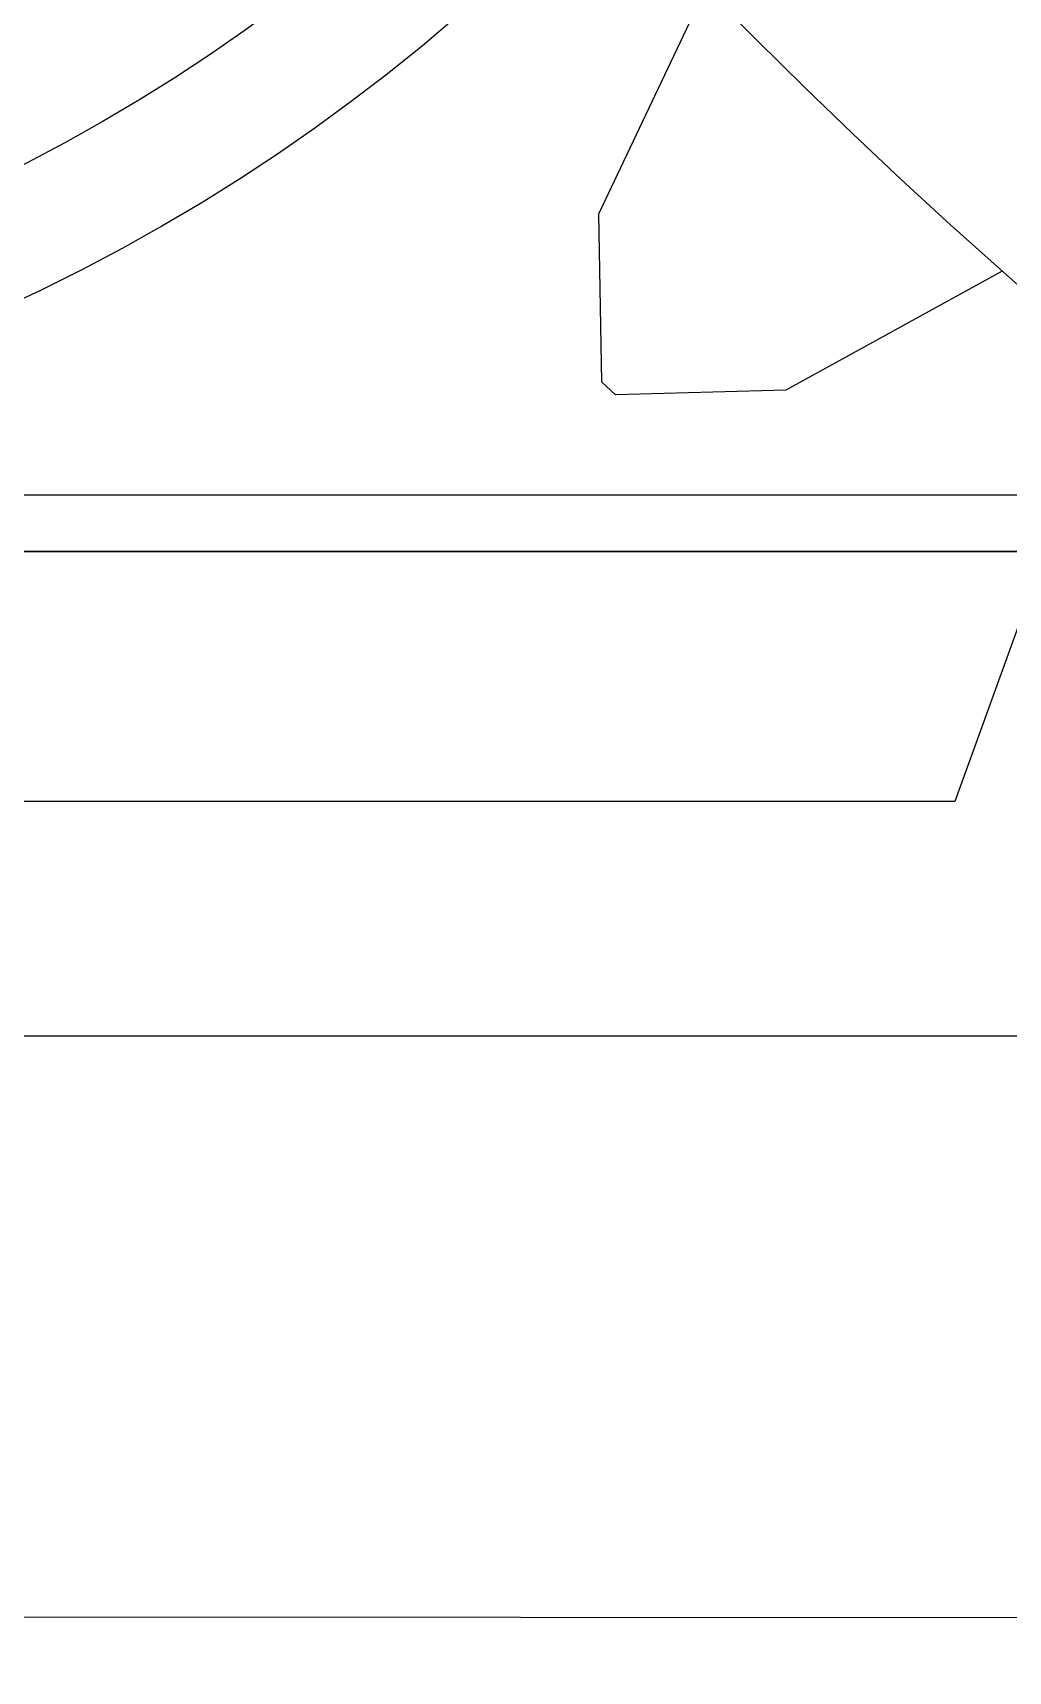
# Model space of a CAD drawing. Extents: x -381 to 213, y -63 to 250.
# Drawn here: x -54.86 to -43.9, y -27.81 to -9.41 of the extents above; entities that cross this region are included whole.
import ezdxf

# ---------------------------------------------------------------- set-up
doc = ezdxf.new("R2010")
doc.units = 0
doc.header["$MEASUREMENT"] = 0
doc.linetypes.add('K5LT65535', pattern=[0])
doc.linetypes.add('K5LT_BASIC', pattern=[0])
doc.layers.add('Системный слой', color=7, linetype='Continuous')

# ---------------------------------------------------------------- blocks, each defined once
blk = doc.blocks.new('*U')
at = {"layer": 'Системный слой', "color": 5, "linetype": 'K5LT_BASIC'}
for p, q in [((-41.505, -22.169), (43.495, -22.169)), ((43.495, -22.17), (-41.505, -22.17)), ((-41.505, -27.611), (43.495, -27.611)), ((48.201, -42.217), (48.044, -42.068)), ((48.201, -42.217), (48.044, -42.068))]:
    blk.add_line(p, q, dxfattribs=at)
for points in [[(49.209, -37.658), (48.011, -40.186), (48.044, -42.068)], [(49.209, -37.658), (48.011, -40.186), (48.044, -42.068)], [(52.545, -40.825), (50.114, -42.163), (48.201, -42.217)], [(52.545, -40.825), (50.114, -42.163), (48.201, -42.217)]]:
    blk.add_lwpolyline(points, dxfattribs=at)
blk = doc.blocks.new('*F')
at = {"layer": 'Системный слой', "color": 5, "linetype": 'K5LT65535'}
for points in [[(61.31, -34.166), (-32.345, -34.121), (-47.082, -29.094), (-58.662, -6.988), (-60.958, -2.49), (-65.073, -0.385), (-75.983, 2.103), (-86.605, 2.103), (-95.888, 2.103), (-104.022, -0.385), (-108.998, -5.361), (-114.262, -13.687), (-130.243, -13.687), (-130.243, 12.152), (-51.58, 12.152), (-42.01, -15.983), (-39.427, -18.567), (-35.886, -20.385), (-31.867, -21.534), (54.835, -21.534), (57.084, -19.285), (57.084, 15.692), (64.596, 15.692), (64.622, 7.622)], [(20.671, -21.534), (19.427, -24.979), (-6.794, -24.979), (-8.516, -21.534)]]:
    blk.add_lwpolyline(points, dxfattribs=at)
at = {"layer": 'Системный слой', "color": 5, "linetype": 'K5LT_BASIC'}
for centre, radius in [((94.013, 5.981), 62.534), ((94.013, 5.981), 62.534), ((-0.009, -0.168), 21.15), ((29.045, 1.333), 19), ((-0.009, -0.168), 19.8)]:
    blk.add_circle(centre, radius, dxfattribs=at)
at = {"layer": 'Системный слой'}
blk.add_blockref('*U', (0, 0), dxfattribs=at)
blk.add_blockref('*U', (0, 0), dxfattribs=at)
blk.add_blockref('*U', (0, 0), dxfattribs=at)
blk.add_blockref('*U', (0, 0), dxfattribs=at)
blk.add_blockref('*U', (0, 0), dxfattribs=at)
blk.add_blockref('*U', (0, 0), dxfattribs=at)
blk.add_blockref('*U', (0, 0), dxfattribs=at)
blk.add_blockref('*U', (0, 0), dxfattribs=at)
blk.add_blockref('*U', (0, 0), dxfattribs=at)
blk.add_blockref('*U', (0, 0), dxfattribs=at)
blk.add_blockref('*U', (0, 0), dxfattribs=at)
blk.add_blockref('*U', (0, 0), dxfattribs=at)
blk.add_blockref('*U', (0, 0), dxfattribs=at)
blk.add_blockref('*U', (0, 0), dxfattribs=at)
blk.add_blockref('*U', (0, 0), dxfattribs=at)
blk.add_blockref('*U', (0, 0), dxfattribs=at)
blk.add_blockref('*U', (0, 0), dxfattribs=at)
blk.add_blockref('*U', (0, 0), dxfattribs=at)
blk.add_blockref('*U', (0, 0), dxfattribs=at)
blk.add_blockref('*U', (0, 0), dxfattribs=at)
blk.add_blockref('*U', (0, 0), dxfattribs=at)
blk.add_blockref('*U', (0, 0), dxfattribs=at)
blk.add_blockref('*U', (0, 0), dxfattribs=at)
blk.add_blockref('*U', (0, 0), dxfattribs=at)
blk.add_blockref('*U', (0, 0), dxfattribs=at)
blk.add_blockref('*U', (0, 0), dxfattribs=at)
blk.add_blockref('*U', (0, 0), dxfattribs=at)
blk.add_blockref('*U', (0, 0), dxfattribs=at)
blk.add_blockref('*U', (0, 0), dxfattribs=at)
blk.add_blockref('*U', (0, 0), dxfattribs=at)
blk.add_blockref('*U', (0, 0), dxfattribs=at)
blk.add_blockref('*U', (0, 0), dxfattribs=at)
blk.add_blockref('*U', (0, 0), dxfattribs=at)
blk.add_blockref('*U', (0, 0), dxfattribs=at)
blk.add_blockref('*U', (0, 0), dxfattribs=at)
blk.add_blockref('*U', (0, 0), dxfattribs=at)
blk.add_blockref('*U', (0, 0), dxfattribs=at)
blk.add_blockref('*U', (0, 0), dxfattribs=at)
blk.add_blockref('*U', (0, 0), dxfattribs=at)
blk.add_blockref('*U', (0, 0), dxfattribs=at)
blk.add_blockref('*U', (0, 0), dxfattribs=at)
blk.add_blockref('*U', (0, 0), dxfattribs=at)
blk.add_blockref('*U', (0, 0), dxfattribs=at)
blk.add_blockref('*U', (0, 0), dxfattribs=at)
blk.add_blockref('*U', (0, 0), dxfattribs=at)
blk.add_blockref('*U', (0, 0), dxfattribs=at)
blk.add_blockref('*U', (0, 0), dxfattribs=at)
blk.add_blockref('*U', (0, 0), dxfattribs=at)
blk.add_blockref('*U', (0, 0), dxfattribs=at)
blk.add_blockref('*U', (0, 0), dxfattribs=at)
blk.add_blockref('*U', (0, 0), dxfattribs=at)
blk.add_blockref('*U', (0, 0), dxfattribs=at)
blk.add_blockref('*U', (0, 0), dxfattribs=at)
blk.add_blockref('*U', (0, 0), dxfattribs=at)
blk.add_blockref('*U', (0, 0), dxfattribs=at)
blk.add_blockref('*U', (0, 0), dxfattribs=at)
blk.add_blockref('*U', (0, 0), dxfattribs=at)
blk.add_blockref('*U', (0, 0), dxfattribs=at)
blk.add_blockref('*U', (0, 0), dxfattribs=at)
blk.add_blockref('*U', (0, 0), dxfattribs=at)
blk.add_blockref('*U', (0, 0), dxfattribs=at)
blk.add_blockref('*U', (0, 0), dxfattribs=at)
blk.add_blockref('*U', (0, 0), dxfattribs=at)
blk.add_blockref('*U', (0, 0), dxfattribs=at)
blk.add_blockref('*U', (0, 0), dxfattribs=at)
blk.add_blockref('*U', (0, 0), dxfattribs=at)
blk.add_blockref('*U', (0, 0), dxfattribs=at)
blk.add_blockref('*U', (0, 0), dxfattribs=at)
blk.add_blockref('*U', (0, 0), dxfattribs=at)
blk.add_blockref('*U', (0, 0), dxfattribs=at)
blk.add_blockref('*U', (0, 0), dxfattribs=at)
blk.add_blockref('*U', (0, 0), dxfattribs=at)
blk.add_blockref('*U', (0, 0), dxfattribs=at)
blk.add_blockref('*U', (0, 0), dxfattribs=at)
blk.add_blockref('*U', (0, 0), dxfattribs=at)
blk.add_blockref('*U', (0, 0), dxfattribs=at)
blk.add_blockref('*U', (0, 0), dxfattribs=at)
blk.add_blockref('*U', (0, 0), dxfattribs=at)
blk.add_blockref('*U', (0, 0), dxfattribs=at)
blk.add_blockref('*U', (0, 0), dxfattribs=at)
blk.add_blockref('*U', (0, 0), dxfattribs=at)
blk.add_blockref('*U', (0, 0), dxfattribs=at)
blk.add_blockref('*U', (0, 0), dxfattribs=at)
blk.add_blockref('*U', (0, 0), dxfattribs=at)
blk.add_blockref('*U', (0, 0), dxfattribs=at)
blk.add_blockref('*U', (0, 0), dxfattribs=at)
blk.add_blockref('*U', (0, 0), dxfattribs=at)
blk.add_blockref('*U', (0, 0), dxfattribs=at)
blk.add_blockref('*U', (0, 0), dxfattribs=at)
blk.add_blockref('*U', (0, 0), dxfattribs=at)
blk.add_blockref('*U', (0, 0), dxfattribs=at)
blk.add_blockref('*U', (0, 0), dxfattribs=at)
blk.add_blockref('*U', (0, 0), dxfattribs=at)
blk.add_blockref('*U', (0, 0), dxfattribs=at)
blk.add_blockref('*U', (0, 0), dxfattribs=at)
blk.add_blockref('*U', (0, 0), dxfattribs=at)
blk.add_blockref('*U', (0, 0), dxfattribs=at)
blk.add_blockref('*U', (0, 0), dxfattribs=at)
blk.add_blockref('*U', (0, 0), dxfattribs=at)
blk.add_blockref('*U', (0, 0), dxfattribs=at)
blk.add_blockref('*U', (0, 0), dxfattribs=at)
blk.add_blockref('*U', (0, 0), dxfattribs=at)
blk.add_blockref('*U', (0, 0), dxfattribs=at)
blk.add_blockref('*U', (0, 0), dxfattribs=at)
blk.add_blockref('*U', (0, 0), dxfattribs=at)
blk.add_blockref('*U', (0, 0), dxfattribs=at)
blk.add_blockref('*U', (0, 0), dxfattribs=at)
blk.add_blockref('*U', (0, 0), dxfattribs=at)
blk.add_blockref('*U', (0, 0), dxfattribs=at)
blk.add_blockref('*U', (0, 0), dxfattribs=at)
blk.add_blockref('*U', (0, 0), dxfattribs=at)
blk.add_blockref('*U', (0, 0), dxfattribs=at)
blk.add_blockref('*U', (0, 0), dxfattribs=at)
blk.add_blockref('*U', (0, 0), dxfattribs=at)
blk.add_blockref('*U', (0, 0), dxfattribs=at)
blk.add_blockref('*U', (0, 0), dxfattribs=at)
blk.add_blockref('*U', (0, 0), dxfattribs=at)
blk.add_blockref('*U', (0, 0), dxfattribs=at)
blk.add_blockref('*U', (0, 0), dxfattribs=at)
blk.add_blockref('*U', (0, 0), dxfattribs=at)
blk.add_blockref('*U', (0, 0), dxfattribs=at)
blk.add_blockref('*U', (0, 0), dxfattribs=at)
blk.add_blockref('*U', (0, 0), dxfattribs=at)
blk.add_blockref('*U', (0, 0), dxfattribs=at)
blk.add_blockref('*U', (0, 0), dxfattribs=at)
blk.add_blockref('*U', (0, 0), dxfattribs=at)
blk.add_blockref('*U', (0, 0), dxfattribs=at)
blk.add_blockref('*U', (0, 0), dxfattribs=at)
blk.add_blockref('*U', (0, 0), dxfattribs=at)
blk.add_blockref('*U', (0, 0), dxfattribs=at)
blk.add_blockref('*U', (0, 0), dxfattribs=at)
blk.add_blockref('*U', (0, 0), dxfattribs=at)
blk.add_blockref('*U', (0, 0), dxfattribs=at)
blk.add_blockref('*U', (0, 0), dxfattribs=at)
blk.add_blockref('*U', (0, 0), dxfattribs=at)
blk.add_blockref('*U', (0, 0), dxfattribs=at)
blk.add_blockref('*U', (0, 0), dxfattribs=at)
blk.add_blockref('*U', (0, 0), dxfattribs=at)
blk.add_blockref('*U', (0, 0), dxfattribs=at)
blk.add_blockref('*U', (0, 0), dxfattribs=at)
blk.add_blockref('*U', (0, 0), dxfattribs=at)
blk.add_blockref('*U', (0, 0), dxfattribs=at)
blk.add_blockref('*U', (0, 0), dxfattribs=at)
blk.add_blockref('*U', (0, 0), dxfattribs=at)
blk.add_blockref('*U', (0, 0), dxfattribs=at)
blk.add_blockref('*U', (0, 0), dxfattribs=at)
blk.add_blockref('*U', (0, 0), dxfattribs=at)
blk.add_blockref('*U', (0, 0), dxfattribs=at)
blk.add_blockref('*U', (0, 0), dxfattribs=at)
blk.add_blockref('*U', (0, 0), dxfattribs=at)
blk.add_blockref('*U', (0, 0), dxfattribs=at)
blk.add_blockref('*U', (0, 0), dxfattribs=at)
blk.add_blockref('*U', (0, 0), dxfattribs=at)
blk.add_blockref('*U', (0, 0), dxfattribs=at)
blk.add_blockref('*U', (0, 0), dxfattribs=at)
blk.add_blockref('*U', (0, 0), dxfattribs=at)
blk.add_blockref('*U', (0, 0), dxfattribs=at)
blk.add_blockref('*U', (0, 0), dxfattribs=at)
blk.add_blockref('*U', (0, 0), dxfattribs=at)
blk.add_blockref('*U', (0, 0), dxfattribs=at)
blk.add_blockref('*U', (0, 0), dxfattribs=at)
blk.add_blockref('*U', (0, 0), dxfattribs=at)
blk.add_blockref('*U', (0, 0), dxfattribs=at)
blk.add_blockref('*U', (0, 0), dxfattribs=at)
blk.add_blockref('*U', (0, 0), dxfattribs=at)
blk.add_blockref('*U', (0, 0), dxfattribs=at)
blk.add_blockref('*U', (0, 0), dxfattribs=at)
blk.add_blockref('*U', (0, 0), dxfattribs=at)
blk.add_blockref('*U', (0, 0), dxfattribs=at)
blk.add_blockref('*U', (0, 0), dxfattribs=at)
blk.add_blockref('*U', (0, 0), dxfattribs=at)
blk.add_blockref('*U', (0, 0), dxfattribs=at)
blk.add_blockref('*U', (0, 0), dxfattribs=at)
blk.add_blockref('*U', (0, 0), dxfattribs=at)
blk.add_blockref('*U', (0, 0), dxfattribs=at)
blk.add_blockref('*U', (0, 0), dxfattribs=at)
blk.add_blockref('*U', (0, 0), dxfattribs=at)
blk.add_blockref('*U', (0, 0), dxfattribs=at)
blk.add_blockref('*U', (0, 0), dxfattribs=at)
blk.add_blockref('*U', (0, 0), dxfattribs=at)
blk.add_blockref('*U', (0, 0), dxfattribs=at)
blk.add_blockref('*U', (0, 0), dxfattribs=at)
blk.add_blockref('*U', (0, 0), dxfattribs=at)
blk.add_blockref('*U', (0, 0), dxfattribs=at)
blk.add_blockref('*U', (0, 0), dxfattribs=at)
blk.add_blockref('*U', (0, 0), dxfattribs=at)
blk.add_blockref('*U', (0, 0), dxfattribs=at)
blk.add_blockref('*U', (0, 0), dxfattribs=at)
blk.add_blockref('*U', (0, 0), dxfattribs=at)
blk.add_blockref('*U', (0, 0), dxfattribs=at)
blk.add_blockref('*U', (0, 0), dxfattribs=at)
blk.add_blockref('*U', (0, 0), dxfattribs=at)
blk.add_blockref('*U', (0, 0), dxfattribs=at)
blk.add_blockref('*U', (0, 0), dxfattribs=at)
blk.add_blockref('*U', (0, 0), dxfattribs=at)
blk.add_blockref('*U', (0, 0), dxfattribs=at)
blk.add_blockref('*U', (0, 0), dxfattribs=at)
blk.add_blockref('*U', (0, 0), dxfattribs=at)
blk.add_blockref('*U', (0, 0), dxfattribs=at)
blk.add_blockref('*U', (0, 0), dxfattribs=at)
blk.add_blockref('*U', (0, 0), dxfattribs=at)
blk.add_blockref('*U', (0, 0), dxfattribs=at)
blk.add_blockref('*U', (0, 0), dxfattribs=at)
blk.add_blockref('*U', (0, 0), dxfattribs=at)
blk.add_blockref('*U', (0, 0), dxfattribs=at)
blk.add_blockref('*U', (0, 0), dxfattribs=at)
blk.add_blockref('*U', (0, 0), dxfattribs=at)

msp = doc.modelspace()

# ---------------------------------------------------------------- block references
at = {"layer": 'Системный слой'}
for p in [(-96.515, 28.741), (-63.927, 6.935)]:
    msp.add_blockref('*F', p, dxfattribs=at)

doc.saveas('drawing.dxf')
